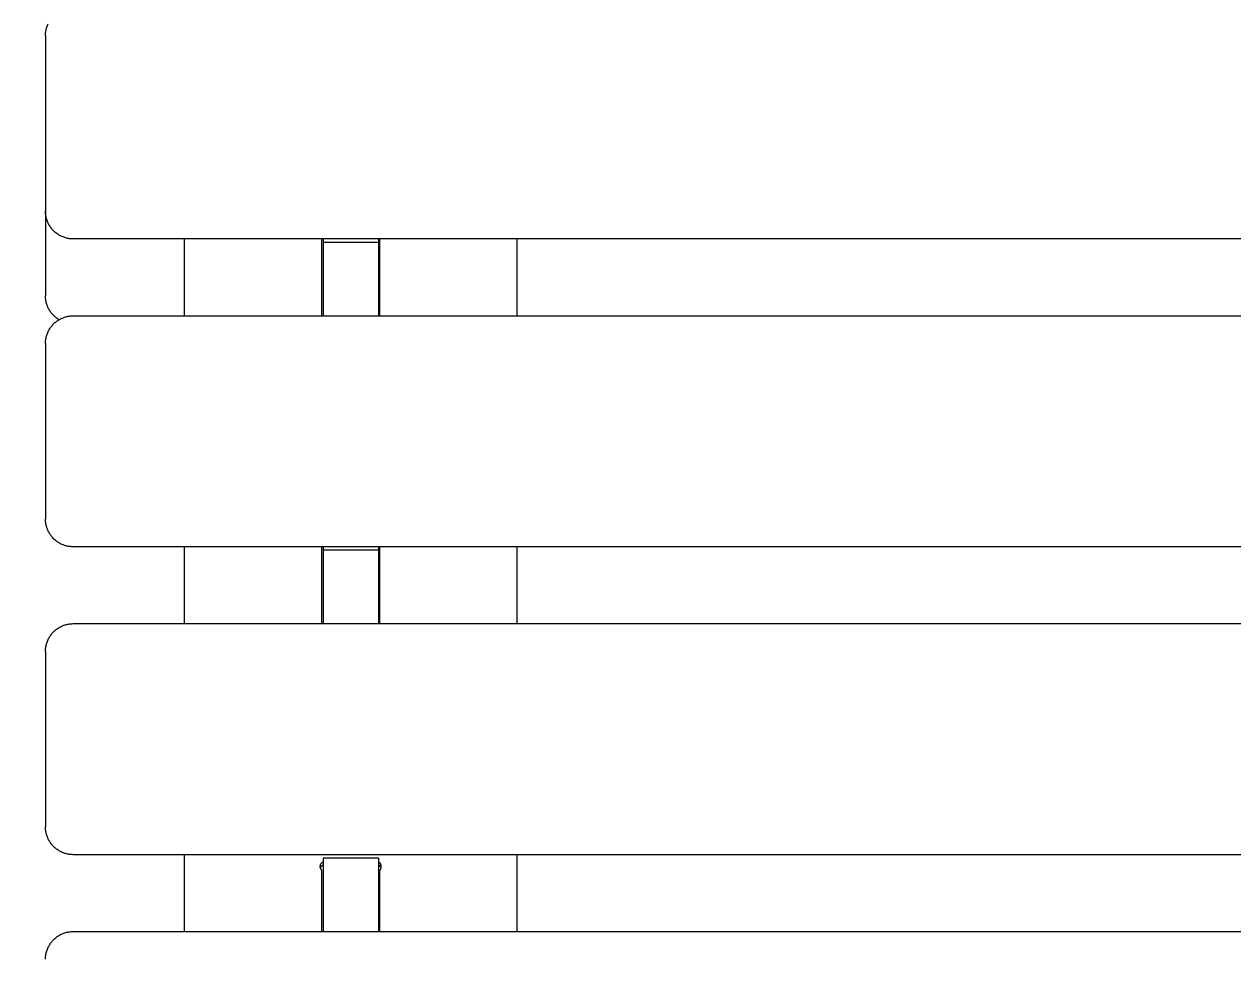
# Model space of a CAD drawing. Header units: inches. Extents: x -6 to 177, y -6 to 113.
# Drawn here: x 1.17 to 9.74, y 97.75 to 104.38 of the extents above; entities that cross this region are included whole.
import ezdxf

# ---------------------------------------------------------------- set-up
doc = ezdxf.new("R2010")
doc.units = ezdxf.units.IN
doc.layers.add('ZANO_R', color=7, linetype='Continuous', lineweight=0)
doc.layers.add('ZANO_W', color=1, linetype='Continuous', lineweight=0)
doc.styles.get("Standard").update_dxf_attribs({"font": 'arial.ttf'})
doc.dimstyles.new('amerykanie', dxfattribs={"dimtxt": 50, "dimasz": 50, "dimexe": 0.5, "dimexo": 0.5, "dimgap": 1, "dimtad": 1, "dimdec": 0, "dimzin": 0, "dimlunit": 5, "dimtxsty": 'Standard', "dimcen": 0.09, "dimclrd": 1, "dimclre": 1, "dimclrt": 1, "dimazin": 0, "dimtfac": 1, "dimtdec": 0, "dimtmove": 0, "dimatfit": 3, "dimfxl": 1, "dimtzin": 0, "dimarcsym": 1})

# ---------------------------------------------------------------- blocks, each defined once
blk = doc.blocks.new('*D358')
at = {"layer": 'ZANO_W', "color": 1, "lineweight": -2}
for p, q in [((1.0133, 111.0108), (-2.1133, 111.0108)), ((-1.6133, 110.0108), (-1.6133, 68.5462)), ((0.7735, 67.5462), (-2.1133, 67.5462))]:
    blk.add_line(p, q, dxfattribs=at)
at = {"layer": 'ZANO_W', "color": 1}
for points in [[(-1.4466, 110.0108), (-1.78, 110.0108), (-1.6133, 111.0108)], [(-1.78, 68.5462), (-1.4466, 68.5462), (-1.6133, 67.5462)]]:
    blk.add_solid(points, dxfattribs=at)
at = {"layer": 'ZANO_W', "color": 1, "insert": (-2.9541, 89.2785), "char_height": 1.625, "attachment_point": 5, "rotation": 90}
blk.add_mtext('43 7/16', dxfattribs=at)

msp = doc.modelspace()

# ---------------------------------------------------------------- linework, layer by layer
at = {"layer": 'ZANO_R'}
for p, q in [((1.32059, 104.33666), (1.32207, 104.34322)), ((1.32207, 104.34322), (1.32378, 104.34972)), ((1.32378, 104.34972), (1.3257, 104.35616)), ((1.3257, 104.35616), (1.32784, 104.36254)), ((1.32784, 104.36254), (1.3302, 104.36883)), ((1.3302, 104.36883), (1.33277, 104.37504)), ((1.33277, 104.37504), (1.33556, 104.38116)), ((1.31648, 104.29661), (1.31659, 104.30333)), ((1.31648, 104.29661), (1.31648, 103.2048)), ((1.31659, 104.30333), (1.31693, 104.31004)), ((1.31693, 104.31004), (1.31751, 104.31674)), ((1.31751, 104.31674), (1.31831, 104.32341)), ((1.31831, 104.32341), (1.31934, 104.33006)), ((1.31934, 104.33006), (1.32059, 104.33666)), ((1.31648, 103.2048), (1.31648, 103.05185)), ((1.31659, 103.04513), (1.31648, 103.05185)), ((1.31648, 103.04716), (1.31648, 102.60392)), ((1.31693, 103.03842), (1.31659, 103.04513)), ((1.31751, 103.03172), (1.31693, 103.03842)), ((1.31831, 103.02504), (1.31751, 103.03172)), ((1.31934, 103.0184), (1.31831, 103.02504)), ((1.32059, 103.0118), (1.31934, 103.0184)), ((1.32207, 103.00524), (1.32059, 103.0118)), ((1.32378, 102.99874), (1.32207, 103.00524)), ((1.3257, 102.9923), (1.32378, 102.99874)), ((1.32784, 102.98592), (1.3257, 102.9923)), ((1.3302, 102.97963), (1.32784, 102.98592)), ((1.33277, 102.97342), (1.3302, 102.97963)), ((1.33556, 102.9673), (1.33277, 102.97342)), ((1.33855, 102.96128), (1.33556, 102.9673)), ((1.34174, 102.95536), (1.33855, 102.96128)), ((1.34514, 102.94956), (1.34174, 102.95536)), ((1.34873, 102.94388), (1.34514, 102.94956)), ((1.35251, 102.93832), (1.34873, 102.94388)), ((1.35648, 102.9329), (1.35251, 102.93832)), ((1.36063, 102.92761), (1.35648, 102.9329)), ((1.36496, 102.92247), (1.36063, 102.92761)), ((1.36947, 102.91748), (1.36496, 102.92247)), ((1.37414, 102.91264), (1.36947, 102.91748)), ((1.37897, 102.90797), (1.37414, 102.91264)), ((1.38396, 102.90347), (1.37897, 102.90797)), ((1.3891, 102.89914), (1.38396, 102.90347)), ((1.39439, 102.89498), (1.3891, 102.89914)), ((1.39981, 102.89101), (1.39439, 102.89498)), ((1.40537, 102.88723), (1.39981, 102.89101)), ((1.41105, 102.88364), (1.40537, 102.88723)), ((1.41686, 102.88025), (1.41105, 102.88364)), ((1.42277, 102.87705), (1.41686, 102.88025)), ((1.42879, 102.87406), (1.42277, 102.87705)), ((1.43491, 102.87128), (1.42879, 102.87406)), ((1.44112, 102.86871), (1.43491, 102.87128)), ((1.44742, 102.86635), (1.44112, 102.86871)), ((1.45379, 102.86421), (1.44742, 102.86635)), ((1.46023, 102.86228), (1.45379, 102.86421)), ((1.46673, 102.86058), (1.46023, 102.86228)), ((1.47329, 102.8591), (1.46673, 102.86058)), ((1.47989, 102.85784), (1.47329, 102.8591)), ((1.48654, 102.85682), (1.47989, 102.85784)), ((1.49321, 102.85601), (1.48654, 102.85682)), ((1.49991, 102.85544), (1.49321, 102.85601)), ((1.50662, 102.8551), (1.49991, 102.85544)), ((1.51334, 102.85498), (1.50662, 102.8551)), ((13.08566, 102.85498), (1.51334, 102.85498)), ((2.30082, 102.85498), (2.30082, 102.30987)), ((3.27729, 102.30987), (3.27729, 102.85498)), ((3.28517, 102.85498), (3.28517, 102.82996)), ((3.67891, 102.82996), (3.28517, 102.82996)), ((3.28517, 102.82996), (3.28517, 102.72823)), ((3.67891, 102.85498), (3.67891, 102.82996)), ((3.67891, 102.82996), (3.67891, 102.72823)), ((3.68678, 102.85498), (3.68678, 102.30987)), ((4.66325, 102.30987), (4.66325, 102.85498)), ((3.28517, 102.72823), (3.28517, 102.3383)), ((3.67891, 102.72823), (3.67891, 102.3383)), ((1.31648, 102.60392), (1.31648, 102.45097)), ((1.31659, 102.4442), (1.31648, 102.45097)), ((1.31694, 102.43744), (1.31659, 102.4442)), ((1.31752, 102.43069), (1.31694, 102.43744)), ((1.31834, 102.42397), (1.31752, 102.43069)), ((1.31938, 102.41727), (1.31834, 102.42397)), ((1.32066, 102.41062), (1.31938, 102.41727)), ((1.32216, 102.40402), (1.32066, 102.41062)), ((1.32389, 102.39747), (1.32216, 102.40402)), ((1.32584, 102.39098), (1.32389, 102.39747)), ((1.32801, 102.38457), (1.32584, 102.39098)), ((1.33041, 102.37824), (1.32801, 102.38457)), ((1.33302, 102.37199), (1.33041, 102.37824)), ((1.33584, 102.36583), (1.33302, 102.37199)), ((1.33887, 102.35977), (1.33584, 102.36583)), ((1.34211, 102.35383), (1.33887, 102.35977)), ((1.34556, 102.348), (1.34211, 102.35383)), ((1.3492, 102.34228), (1.34556, 102.348)), ((1.35303, 102.3367), (1.3492, 102.34228)), ((1.35706, 102.33126), (1.35303, 102.3367)), ((1.36127, 102.32595), (1.35706, 102.33126)), ((1.36566, 102.32079), (1.36127, 102.32595)), ((1.37022, 102.31579), (1.36566, 102.32079)), ((1.37496, 102.31095), (1.37022, 102.31579)), ((1.37986, 102.30627), (1.37496, 102.31095)), ((1.38491, 102.30177), (1.37986, 102.30627)), ((1.39012, 102.29744), (1.38491, 102.30177)), ((1.39547, 102.29329), (1.39012, 102.29744)), ((1.40097, 102.28933), (1.39547, 102.29329)), ((1.40659, 102.28556), (1.40097, 102.28933)), ((1.41235, 102.28198), (1.40659, 102.28556)), ((1.41105, 102.28121), (1.41686, 102.2846)), ((1.41686, 102.2846), (1.42277, 102.28779)), ((1.42277, 102.28779), (1.42879, 102.29078)), ((1.42879, 102.29078), (1.43491, 102.29357)), ((1.43491, 102.29357), (1.44112, 102.29614)), ((1.44112, 102.29614), (1.44742, 102.2985)), ((1.44742, 102.2985), (1.45379, 102.30064)), ((1.45379, 102.30064), (1.46023, 102.30257)), ((1.46023, 102.30257), (1.46673, 102.30427)), ((1.46673, 102.30427), (1.47329, 102.30575)), ((1.47329, 102.30575), (1.47989, 102.307)), ((1.47989, 102.307), (1.48654, 102.30803)), ((1.48654, 102.30803), (1.49321, 102.30883)), ((1.49321, 102.30883), (1.49991, 102.30941)), ((1.49991, 102.30941), (1.50662, 102.30975)), ((1.50662, 102.30975), (1.51334, 102.30987)), ((1.51334, 102.30987), (13.08566, 102.30987)), ((3.28517, 102.3383), (3.28517, 102.30987)), ((3.67891, 102.3383), (3.67891, 102.30987)), ((1.33277, 102.19143), (1.33556, 102.19755)), ((1.33556, 102.19755), (1.33855, 102.20357)), ((1.33855, 102.20357), (1.34174, 102.20948)), ((1.34174, 102.20948), (1.34514, 102.21529)), ((1.34514, 102.21529), (1.34873, 102.22097)), ((1.34873, 102.22097), (1.35251, 102.22653)), ((1.35251, 102.22653), (1.35648, 102.23195)), ((1.35648, 102.23195), (1.36063, 102.23724)), ((1.36063, 102.23724), (1.36496, 102.24238)), ((1.36496, 102.24238), (1.36947, 102.24737)), ((1.36947, 102.24737), (1.37414, 102.2522)), ((1.37414, 102.2522), (1.37897, 102.25688)), ((1.37897, 102.25688), (1.38396, 102.26138)), ((1.38396, 102.26138), (1.3891, 102.26571)), ((1.3891, 102.26571), (1.39439, 102.26986)), ((1.39439, 102.26986), (1.39981, 102.27383)), ((1.39981, 102.27383), (1.40537, 102.27761)), ((1.40537, 102.27761), (1.41105, 102.28121)), ((1.31648, 102.113), (1.31659, 102.11972)), ((1.31648, 102.113), (1.31648, 101.02119)), ((1.31659, 102.11972), (1.31693, 102.12643)), ((1.31693, 102.12643), (1.31751, 102.13313)), ((1.31751, 102.13313), (1.31831, 102.1398)), ((1.31831, 102.1398), (1.31934, 102.14645)), ((1.31934, 102.14645), (1.32059, 102.15305)), ((1.32059, 102.15305), (1.32207, 102.15961)), ((1.32207, 102.15961), (1.32378, 102.16611)), ((1.32378, 102.16611), (1.3257, 102.17255)), ((1.3257, 102.17255), (1.32784, 102.17892)), ((1.32784, 102.17892), (1.3302, 102.18522)), ((1.3302, 102.18522), (1.33277, 102.19143)), ((1.31648, 101.02119), (1.31648, 100.86824)), ((1.31659, 100.86152), (1.31648, 100.86824)), ((1.31693, 100.85481), (1.31659, 100.86152)), ((1.31751, 100.84811), (1.31693, 100.85481)), ((1.31831, 100.84143), (1.31751, 100.84811)), ((1.31934, 100.83479), (1.31831, 100.84143)), ((1.32059, 100.82819), (1.31934, 100.83479)), ((1.32207, 100.82163), (1.32059, 100.82819)), ((1.32378, 100.81513), (1.32207, 100.82163)), ((1.3257, 100.80868), (1.32378, 100.81513)), ((1.32784, 100.80231), (1.3257, 100.80868)), ((1.3302, 100.79602), (1.32784, 100.80231)), ((1.33277, 100.78981), (1.3302, 100.79602)), ((1.33556, 100.78369), (1.33277, 100.78981)), ((1.33855, 100.77767), (1.33556, 100.78369)), ((1.34174, 100.77175), (1.33855, 100.77767)), ((1.34514, 100.76595), (1.34174, 100.77175)), ((1.34873, 100.76027), (1.34514, 100.76595)), ((1.35251, 100.75471), (1.34873, 100.76027)), ((1.35648, 100.74928), (1.35251, 100.75471)), ((1.36063, 100.744), (1.35648, 100.74928)), ((1.36496, 100.73886), (1.36063, 100.744)), ((1.36947, 100.73387), (1.36496, 100.73886)), ((1.37414, 100.72903), (1.36947, 100.73387)), ((1.37897, 100.72436), (1.37414, 100.72903)), ((1.38396, 100.71986), (1.37897, 100.72436)), ((1.3891, 100.71553), (1.38396, 100.71986)), ((1.39439, 100.71137), (1.3891, 100.71553)), ((1.39981, 100.7074), (1.39439, 100.71137)), ((1.40537, 100.70362), (1.39981, 100.7074)), ((1.41105, 100.70003), (1.40537, 100.70362)), ((1.41686, 100.69664), (1.41105, 100.70003)), ((1.42277, 100.69344), (1.41686, 100.69664)), ((1.42879, 100.69045), (1.42277, 100.69344)), ((1.43491, 100.68767), (1.42879, 100.69045)), ((1.44112, 100.6851), (1.43491, 100.68767)), ((1.44742, 100.68274), (1.44112, 100.6851)), ((1.45379, 100.6806), (1.44742, 100.68274)), ((1.46023, 100.67867), (1.45379, 100.6806)), ((1.46673, 100.67697), (1.46023, 100.67867)), ((1.47329, 100.67549), (1.46673, 100.67697)), ((1.47989, 100.67423), (1.47329, 100.67549)), ((1.48654, 100.6732), (1.47989, 100.67423)), ((1.49321, 100.6724), (1.48654, 100.6732)), ((1.49991, 100.67183), (1.49321, 100.6724)), ((1.50662, 100.67149), (1.49991, 100.67183)), ((1.51334, 100.67137), (1.50662, 100.67149)), ((13.08566, 100.67137), (1.51334, 100.67137)), ((2.30082, 100.67137), (2.30082, 100.12625)), ((3.27729, 100.12625), (3.27729, 100.67137)), ((3.28517, 100.67137), (3.28517, 100.64635)), ((3.67891, 100.67137), (3.67891, 100.64635)), ((3.68678, 100.67137), (3.68678, 100.12625)), ((4.66325, 100.12625), (4.66325, 100.67137)), ((3.67891, 100.64635), (3.28517, 100.64635)), ((3.28517, 100.64635), (3.28517, 100.54462)), ((3.67891, 100.64635), (3.67891, 100.54462)), ((3.28517, 100.54462), (3.28517, 100.15468)), ((3.67891, 100.54462), (3.67891, 100.15468)), ((3.28517, 100.15468), (3.28517, 100.12625)), ((3.67891, 100.15468), (3.67891, 100.12625)), ((1.35648, 100.04834), (1.36063, 100.05363)), ((1.36063, 100.05363), (1.36496, 100.05877)), ((1.36496, 100.05877), (1.36947, 100.06376)), ((1.36947, 100.06376), (1.37414, 100.06859)), ((1.37414, 100.06859), (1.37897, 100.07326)), ((1.37897, 100.07326), (1.38396, 100.07777)), ((1.38396, 100.07777), (1.3891, 100.0821)), ((1.3891, 100.0821), (1.39439, 100.08625)), ((1.39439, 100.08625), (1.39981, 100.09022)), ((1.39981, 100.09022), (1.40537, 100.094)), ((1.40537, 100.094), (1.41105, 100.09759)), ((1.41105, 100.09759), (1.41686, 100.10099)), ((1.41686, 100.10099), (1.42277, 100.10418)), ((1.42277, 100.10418), (1.42879, 100.10717)), ((1.42879, 100.10717), (1.43491, 100.10996)), ((1.43491, 100.10996), (1.44112, 100.11253)), ((1.44112, 100.11253), (1.44742, 100.11489)), ((1.44742, 100.11489), (1.45379, 100.11703)), ((1.45379, 100.11703), (1.46023, 100.11895)), ((1.46023, 100.11895), (1.46673, 100.12066)), ((1.46673, 100.12066), (1.47329, 100.12214)), ((1.47329, 100.12214), (1.47989, 100.12339)), ((1.47989, 100.12339), (1.48654, 100.12442)), ((1.48654, 100.12442), (1.49321, 100.12522)), ((1.49321, 100.12522), (1.49991, 100.1258)), ((1.49991, 100.1258), (1.50662, 100.12614)), ((1.50662, 100.12614), (1.51334, 100.12625)), ((1.51334, 100.12625), (13.08566, 100.12625)), ((1.31934, 99.96284), (1.32059, 99.96944)), ((1.32059, 99.96944), (1.32207, 99.976)), ((1.32207, 99.976), (1.32378, 99.9825)), ((1.32378, 99.9825), (1.3257, 99.98894)), ((1.3257, 99.98894), (1.32784, 99.99531)), ((1.32784, 99.99531), (1.3302, 100.00161)), ((1.3302, 100.00161), (1.33277, 100.00782)), ((1.33277, 100.00782), (1.33556, 100.01394)), ((1.33556, 100.01394), (1.33855, 100.01996)), ((1.33855, 100.01996), (1.34174, 100.02587)), ((1.34174, 100.02587), (1.34514, 100.03168)), ((1.34514, 100.03168), (1.34873, 100.03736)), ((1.34873, 100.03736), (1.35251, 100.04292)), ((1.35251, 100.04292), (1.35648, 100.04834)), ((1.31648, 99.92939), (1.31659, 99.93611)), ((1.31648, 99.92939), (1.31648, 98.83758)), ((1.31659, 99.93611), (1.31693, 99.94282)), ((1.31693, 99.94282), (1.31751, 99.94952)), ((1.31751, 99.94952), (1.31831, 99.95619)), ((1.31831, 99.95619), (1.31934, 99.96284)), ((1.31648, 98.83758), (1.31648, 98.68463)), ((1.31659, 98.67791), (1.31648, 98.68463)), ((1.31693, 98.67119), (1.31659, 98.67791)), ((1.31751, 98.6645), (1.31693, 98.67119)), ((1.31831, 98.65782), (1.31751, 98.6645)), ((1.31934, 98.65118), (1.31831, 98.65782)), ((1.32059, 98.64457), (1.31934, 98.65118)), ((1.32207, 98.63802), (1.32059, 98.64457)), ((1.32378, 98.63151), (1.32207, 98.63802)), ((1.3257, 98.62507), (1.32378, 98.63151)), ((1.32784, 98.6187), (1.3257, 98.62507)), ((1.3302, 98.61241), (1.32784, 98.6187)), ((1.33277, 98.6062), (1.3302, 98.61241)), ((1.33556, 98.60008), (1.33277, 98.6062)), ((1.33855, 98.59406), (1.33556, 98.60008)), ((1.34174, 98.58814), (1.33855, 98.59406)), ((1.34514, 98.58234), (1.34174, 98.58814)), ((1.34873, 98.57666), (1.34514, 98.58234)), ((1.35251, 98.5711), (1.34873, 98.57666)), ((1.35648, 98.56567), (1.35251, 98.5711)), ((1.36063, 98.56039), (1.35648, 98.56567)), ((1.36496, 98.55525), (1.36063, 98.56039)), ((1.36947, 98.55026), (1.36496, 98.55525)), ((1.37414, 98.54542), (1.36947, 98.55026)), ((1.37897, 98.54075), (1.37414, 98.54542)), ((1.38396, 98.53625), (1.37897, 98.54075)), ((1.3891, 98.53192), (1.38396, 98.53625)), ((1.39439, 98.52776), (1.3891, 98.53192)), ((1.39981, 98.52379), (1.39439, 98.52776)), ((1.40537, 98.52001), (1.39981, 98.52379)), ((1.41105, 98.51642), (1.40537, 98.52001)), ((1.41686, 98.51303), (1.41105, 98.51642)), ((1.42277, 98.50983), (1.41686, 98.51303)), ((1.42879, 98.50684), (1.42277, 98.50983)), ((1.43491, 98.50406), (1.42879, 98.50684)), ((1.44112, 98.50149), (1.43491, 98.50406)), ((1.44742, 98.49913), (1.44112, 98.50149)), ((1.45379, 98.49698), (1.44742, 98.49913)), ((1.46023, 98.49506), (1.45379, 98.49698)), ((1.46673, 98.49336), (1.46023, 98.49506)), ((1.47329, 98.49188), (1.46673, 98.49336)), ((1.47989, 98.49062), (1.47329, 98.49188)), ((1.48654, 98.48959), (1.47989, 98.49062)), ((1.49321, 98.48879), (1.48654, 98.48959)), ((1.49991, 98.48822), (1.49321, 98.48879)), ((1.50662, 98.48787), (1.49991, 98.48822)), ((1.51334, 98.48776), (1.50662, 98.48787)), ((13.08566, 98.48776), (1.51334, 98.48776)), ((2.30082, 98.48776), (2.30082, 97.94264)), ((3.27103, 98.42311), (3.27173, 98.42426)), ((3.27173, 98.42426), (3.27246, 98.42538)), ((3.27246, 98.42538), (3.27324, 98.42648)), ((3.27324, 98.42648), (3.27405, 98.42756)), ((3.27405, 98.42756), (3.2749, 98.4286)), ((3.2749, 98.4286), (3.27578, 98.42961)), ((3.27578, 98.42961), (3.2767, 98.43059)), ((3.2767, 98.43059), (3.27766, 98.43154)), ((3.27766, 98.43154), (3.27864, 98.43246)), ((3.27864, 98.43246), (3.27966, 98.43334)), ((3.27966, 98.43334), (3.28071, 98.43419)), ((3.28071, 98.43419), (3.28178, 98.435)), ((3.28178, 98.435), (3.28288, 98.43577)), ((3.28288, 98.43577), (3.28401, 98.4365)), ((3.28401, 98.4365), (3.28517, 98.43719)), ((3.67891, 98.46274), (3.28517, 98.46274)), ((3.28517, 98.46274), (3.28517, 98.361)), ((3.67891, 98.46274), (3.67891, 98.361)), ((3.68006, 98.4365), (3.67891, 98.43719)), ((3.68119, 98.43577), (3.68006, 98.4365)), ((3.68229, 98.435), (3.68119, 98.43577)), ((3.68337, 98.43419), (3.68229, 98.435)), ((3.68441, 98.43334), (3.68337, 98.43419)), ((3.68543, 98.43246), (3.68441, 98.43334)), ((3.68641, 98.43154), (3.68543, 98.43246)), ((3.68737, 98.43059), (3.68641, 98.43154)), ((3.68829, 98.42961), (3.68737, 98.43059)), ((3.68917, 98.4286), (3.68829, 98.42961)), ((3.69002, 98.42756), (3.68917, 98.4286)), ((3.69083, 98.42648), (3.69002, 98.42756)), ((3.69161, 98.42538), (3.69083, 98.42648)), ((3.69235, 98.42426), (3.69161, 98.42538)), ((3.69304, 98.42311), (3.69235, 98.42426)), ((4.66325, 97.94264), (4.66325, 98.48776)), ((3.26577, 98.40386), (3.2658, 98.4052)), ((3.26578, 98.40251), (3.26577, 98.40386)), ((3.26584, 98.40117), (3.26578, 98.40251)), ((3.2658, 98.4052), (3.26588, 98.40654)), ((3.26595, 98.39982), (3.26584, 98.40117)), ((3.26588, 98.40654), (3.266, 98.40788)), ((3.26611, 98.39849), (3.26595, 98.39982)), ((3.266, 98.40788), (3.26618, 98.40922)), ((3.26631, 98.39716), (3.26611, 98.39849)), ((3.26618, 98.40922), (3.26639, 98.41055)), ((3.26655, 98.39583), (3.26631, 98.39716)), ((3.26639, 98.41055), (3.26666, 98.41186)), ((3.26684, 98.39452), (3.26655, 98.39583)), ((3.26666, 98.41186), (3.26697, 98.41317)), ((3.26718, 98.39322), (3.26684, 98.39452)), ((3.26697, 98.41317), (3.26732, 98.41447)), ((3.26756, 98.39193), (3.26718, 98.39322)), ((3.26732, 98.41447), (3.26772, 98.41576)), ((3.26734, 98.39266), (3.26774, 98.39394)), ((3.26799, 98.39065), (3.26756, 98.39193)), ((3.26772, 98.41576), (3.26817, 98.41703)), ((3.26774, 98.39394), (3.26819, 98.39521)), ((3.26846, 98.38939), (3.26799, 98.39065)), ((3.26817, 98.41703), (3.26865, 98.41828)), ((3.26819, 98.39521), (3.26868, 98.39646)), ((3.26898, 98.38815), (3.26846, 98.38939)), ((3.26865, 98.41828), (3.26918, 98.41952)), ((3.26868, 98.39646), (3.26921, 98.39769)), ((3.26954, 98.38692), (3.26898, 98.38815)), ((3.26918, 98.41952), (3.26976, 98.42073)), ((3.26921, 98.39769), (3.26979, 98.3989)), ((3.27013, 98.38572), (3.26954, 98.38692)), ((3.26976, 98.42073), (3.27037, 98.42193)), ((3.26979, 98.3989), (3.2704, 98.4001)), ((3.27078, 98.38454), (3.27013, 98.38572)), ((3.27037, 98.42193), (3.27103, 98.42311)), ((3.2704, 98.4001), (3.27106, 98.40127)), ((3.27146, 98.38338), (3.27078, 98.38454)), ((3.27106, 98.40127), (3.27176, 98.40242)), ((3.27218, 98.38224), (3.27146, 98.38338)), ((3.27176, 98.40242), (3.27249, 98.40354)), ((3.27294, 98.38113), (3.27218, 98.38224)), ((3.27249, 98.40354), (3.27327, 98.40464)), ((3.27374, 98.38005), (3.27294, 98.38113)), ((3.27327, 98.40464), (3.27408, 98.40571)), ((3.27457, 98.37899), (3.27374, 98.38005)), ((3.27408, 98.40571), (3.27493, 98.40675)), ((3.27544, 98.37797), (3.27457, 98.37899)), ((3.27493, 98.40675), (3.27581, 98.40776)), ((3.27635, 98.37697), (3.27544, 98.37797)), ((3.27581, 98.40776), (3.27673, 98.40874)), ((3.27729, 98.37601), (3.27635, 98.37697)), ((3.27673, 98.40874), (3.27768, 98.40969)), ((3.27729, 97.94264), (3.27729, 98.37601)), ((3.27768, 98.40969), (3.27866, 98.4106)), ((3.27866, 98.4106), (3.27968, 98.41149)), ((3.27968, 98.41149), (3.28072, 98.41233)), ((3.28072, 98.41233), (3.28179, 98.41314)), ((3.28179, 98.41314), (3.28289, 98.41391)), ((3.28289, 98.41391), (3.28402, 98.41465)), ((3.28402, 98.41465), (3.28517, 98.41534)), ((3.28517, 98.361), (3.28517, 97.97107)), ((3.67891, 98.41534), (3.68005, 98.41465)), ((3.67891, 98.361), (3.67891, 97.97107)), ((3.68005, 98.41465), (3.68118, 98.41391)), ((3.68118, 98.41391), (3.68228, 98.41314)), ((3.68228, 98.41314), (3.68335, 98.41233)), ((3.68335, 98.41233), (3.68439, 98.41149)), ((3.68439, 98.41149), (3.68541, 98.4106)), ((3.68541, 98.4106), (3.68639, 98.40969)), ((3.68639, 98.40969), (3.68734, 98.40874)), ((3.68678, 98.37601), (3.68772, 98.37697)), ((3.68678, 98.37601), (3.68678, 97.94264)), ((3.68734, 98.40874), (3.68826, 98.40776)), ((3.68772, 98.37697), (3.68863, 98.37797)), ((3.68826, 98.40776), (3.68914, 98.40675)), ((3.68863, 98.37797), (3.6895, 98.37899)), ((3.68914, 98.40675), (3.68999, 98.40571)), ((3.6895, 98.37899), (3.69033, 98.38005)), ((3.68999, 98.40571), (3.6908, 98.40464)), ((3.69033, 98.38005), (3.69113, 98.38113)), ((3.6908, 98.40464), (3.69158, 98.40354)), ((3.69113, 98.38113), (3.69189, 98.38224)), ((3.69158, 98.40354), (3.69231, 98.40242)), ((3.69189, 98.38224), (3.69261, 98.38338)), ((3.69231, 98.40242), (3.69301, 98.40127)), ((3.69261, 98.38338), (3.6933, 98.38454)), ((3.69301, 98.40127), (3.69367, 98.4001)), ((3.6937, 98.42193), (3.69304, 98.42311)), ((3.6933, 98.38454), (3.69394, 98.38572)), ((3.69367, 98.4001), (3.69429, 98.3989)), ((3.69431, 98.42073), (3.6937, 98.42193)), ((3.69394, 98.38572), (3.69454, 98.38692)), ((3.69429, 98.3989), (3.69486, 98.39769)), ((3.69489, 98.41952), (3.69431, 98.42073)), ((3.69454, 98.38692), (3.69509, 98.38815)), ((3.69486, 98.39769), (3.69539, 98.39646)), ((3.69542, 98.41828), (3.69489, 98.41952)), ((3.69509, 98.38815), (3.69561, 98.38939)), ((3.69539, 98.39646), (3.69588, 98.39521)), ((3.69591, 98.41703), (3.69542, 98.41828)), ((3.69561, 98.38939), (3.69608, 98.39065)), ((3.69588, 98.39521), (3.69633, 98.39394)), ((3.69635, 98.41576), (3.69591, 98.41703)), ((3.69608, 98.39065), (3.69651, 98.39193)), ((3.69633, 98.39394), (3.69674, 98.39266)), ((3.69675, 98.41447), (3.69635, 98.41576)), ((3.69651, 98.39193), (3.69689, 98.39322)), ((3.6971, 98.41317), (3.69675, 98.41447)), ((3.69689, 98.39322), (3.69723, 98.39452)), ((3.69741, 98.41186), (3.6971, 98.41317)), ((3.69723, 98.39452), (3.69752, 98.39583)), ((3.69768, 98.41055), (3.69741, 98.41186)), ((3.69752, 98.39583), (3.69777, 98.39716)), ((3.6979, 98.40922), (3.69768, 98.41055)), ((3.69777, 98.39716), (3.69797, 98.39849)), ((3.69807, 98.40788), (3.6979, 98.40922)), ((3.69797, 98.39849), (3.69812, 98.39982)), ((3.69819, 98.40654), (3.69807, 98.40788)), ((3.69812, 98.39982), (3.69823, 98.40117)), ((3.69827, 98.4052), (3.69819, 98.40654)), ((3.69823, 98.40117), (3.69829, 98.40251)), ((3.6983, 98.40386), (3.69827, 98.4052)), ((3.69829, 98.40251), (3.6983, 98.40386)), ((1.39981, 97.90661), (1.40537, 97.91039)), ((1.40537, 97.91039), (1.41105, 97.91398)), ((1.41105, 97.91398), (1.41686, 97.91738)), ((1.41686, 97.91738), (1.42277, 97.92057)), ((1.42277, 97.92057), (1.42879, 97.92356)), ((1.42879, 97.92356), (1.43491, 97.92634)), ((1.43491, 97.92634), (1.44112, 97.92892)), ((1.44112, 97.92892), (1.44742, 97.93128)), ((1.44742, 97.93128), (1.45379, 97.93342)), ((1.45379, 97.93342), (1.46023, 97.93534)), ((1.46023, 97.93534), (1.46673, 97.93705)), ((1.46673, 97.93705), (1.47329, 97.93853)), ((1.47329, 97.93853), (1.47989, 97.93978)), ((1.47989, 97.93978), (1.48654, 97.94081)), ((1.48654, 97.94081), (1.49321, 97.94161)), ((1.49321, 97.94161), (1.49991, 97.94218)), ((1.49991, 97.94218), (1.50662, 97.94253)), ((1.50662, 97.94253), (1.51334, 97.94264)), ((1.51334, 97.94264), (13.08566, 97.94264)), ((3.28517, 97.97107), (3.28517, 97.94264)), ((3.67891, 97.97107), (3.67891, 97.94264)), ((1.3302, 97.818), (1.33277, 97.82421)), ((1.33277, 97.82421), (1.33556, 97.83033)), ((1.33556, 97.83033), (1.33855, 97.83635)), ((1.33855, 97.83635), (1.34174, 97.84226)), ((1.34174, 97.84226), (1.34514, 97.84806)), ((1.34514, 97.84806), (1.34873, 97.85375)), ((1.34873, 97.85375), (1.35251, 97.8593)), ((1.35251, 97.8593), (1.35648, 97.86473)), ((1.35648, 97.86473), (1.36063, 97.87002)), ((1.36063, 97.87002), (1.36496, 97.87516)), ((1.36496, 97.87516), (1.36947, 97.88015)), ((1.36947, 97.88015), (1.37414, 97.88498)), ((1.37414, 97.88498), (1.37897, 97.88965)), ((1.37897, 97.88965), (1.38396, 97.89416)), ((1.38396, 97.89416), (1.3891, 97.89849)), ((1.3891, 97.89849), (1.39439, 97.90264)), ((1.39439, 97.90264), (1.39981, 97.90661)), ((1.31648, 97.74577), (1.31659, 97.7525)), ((1.31659, 97.7525), (1.31693, 97.75921)), ((1.31693, 97.75921), (1.31751, 97.76591)), ((1.31751, 97.76591), (1.31831, 97.77258)), ((1.31831, 97.77258), (1.31934, 97.77922)), ((1.31934, 97.77922), (1.32059, 97.78583)), ((1.32059, 97.78583), (1.32207, 97.79239)), ((1.32207, 97.79239), (1.32378, 97.79889)), ((1.32378, 97.79889), (1.3257, 97.80533)), ((1.3257, 97.80533), (1.32784, 97.8117)), ((1.32784, 97.8117), (1.3302, 97.818))]:
    msp.add_line(p, q, dxfattribs=at)

# ---------------------------------------------------------------- dimensions: what is measured, and where the dimension line sits
at = {"layer": 'ZANO_W'}
dim = msp.add_linear_dim(base=(-1.6133, 67.54618), p1=(1.51334, 111.01078), p2=(1.27352, 67.54618), angle=90, dimstyle='amerykanie', override={"dimtxt": 1.625, "dimasz": 1, "dimgap": 0.5, "dimdec": 4, "dimaunit": 1, "dimadec": 1, "dimtdec": 4, "dimtmove": 1, "dimfrac": 2}, dxfattribs=at)
dim.commit()
dim.dimension.update_dxf_attribs({"geometry": '*D358', "text_midpoint": (-2.95407, 89.27848)})

doc.saveas('drawing.dxf')
